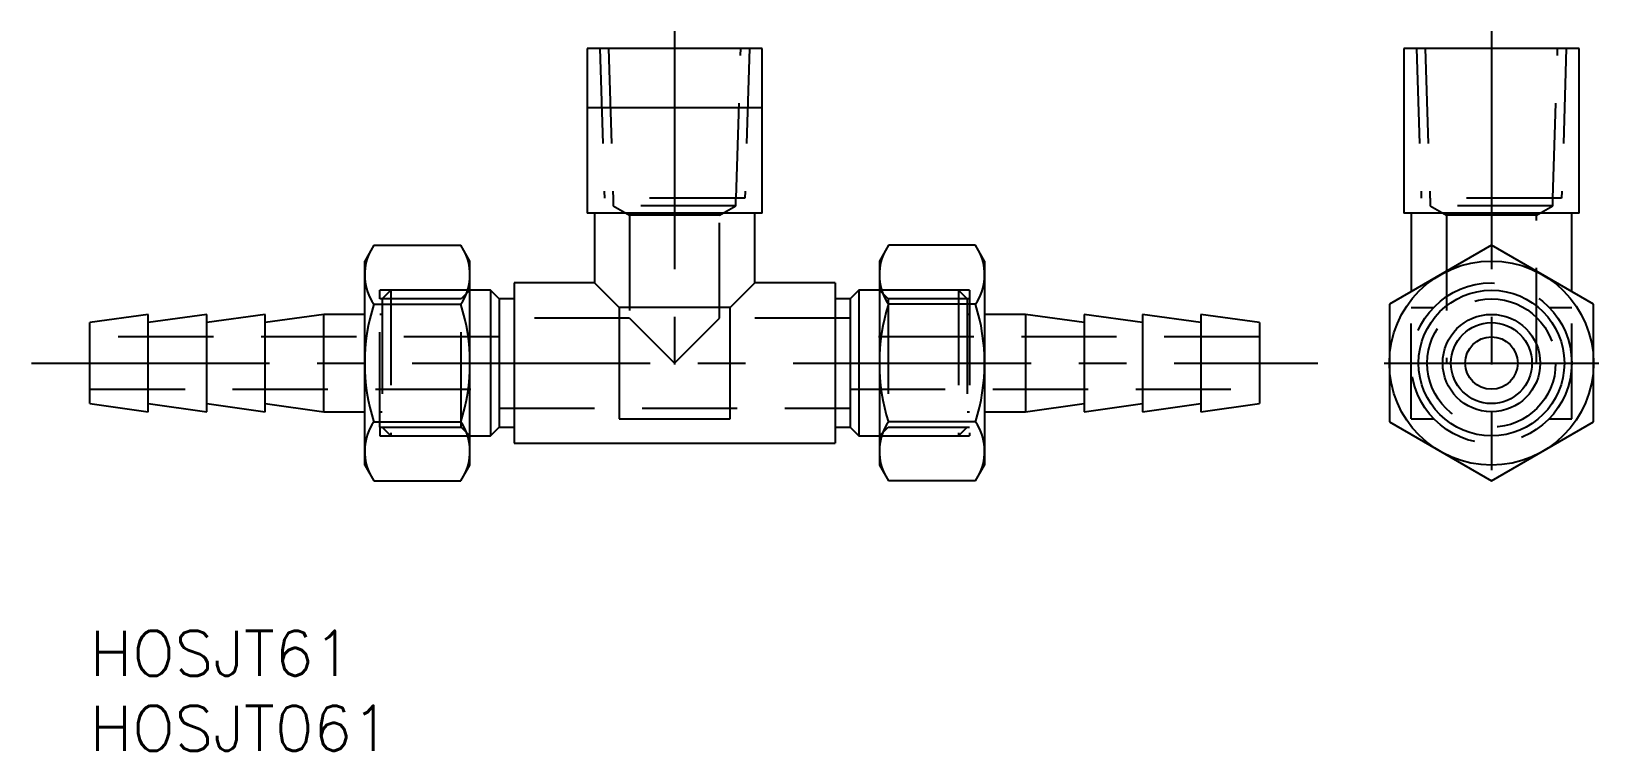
# Model space of a CAD drawing. Extents: x -4 to 101, y -8 to 40.
import ezdxf

# ---------------------------------------------------------------- set-up
doc = ezdxf.new("R2010")
doc.units = 0
doc.header["$LTSCALE"] = 0.5
doc.linetypes.add('CENTER', pattern=[50.8, 31.75, -6.35, 6.35, -6.35])
doc.linetypes.add('DASHED', pattern=[19.05, 12.7, -6.35])
for name, color, linetype in [('MSM_CENTER', 1, 'CENTER'), ('MSM_CONTINUOUS', 7, 'CONTINUOUS'), ('MSM_DASHED', 4, 'DASHED'), ('MSM_PART_NUMBER', 7, 'CONTINUOUS')]:
    doc.layers.add(name, color=color, linetype=linetype)
doc.styles.get("Standard").update_dxf_attribs({"font": 'txt.shx', "height": 3, "bigfont": 'bigfont.shx'})

msp = doc.modelspace()

# ---------------------------------------------------------------- linework, layer by layer
at = {"layer": 'MSM_CENTER'}
for p, q in [((39, 40), (39, 15.08)), ((93.47, 40), (93.47, 10.71)), ((-3.9, 17.86), (81.9, 17.86)), ((86.32, 17.86), (100.62, 17.86))]:
    msp.add_line(p, q, dxfattribs=at)
at = {"layer": 'MSM_CONTINUOUS'}
for p, q in [((33.16, 38.86), (33.16, 27.86)), ((44.84, 38.86), (33.16, 38.86)), ((44.84, 27.86), (44.84, 38.86)), ((99.31, 38.86), (87.63, 38.86)), ((87.63, 38.86), (87.63, 27.86)), ((99.31, 27.86), (99.31, 38.86)), ((44.84, 34.89), (33.16, 34.89)), ((44.84, 27.86), (33.16, 27.86)), ((33.65, 27.86), (33.65, 23.21)), ((44.35, 23.21), (44.35, 27.86)), ((99.31, 27.86), (87.63, 27.86)), ((88.12, 27.86), (88.12, 22.64)), ((98.82, 22.64), (98.82, 27.86)), ((18.94, 25.73), (18.33, 24.67)), ((18.94, 25.73), (24.74, 25.73)), ((25.35, 24.67), (24.74, 25.73)), ((53.26, 25.73), (52.65, 24.67)), ((59.06, 25.73), (53.26, 25.73)), ((59.67, 24.67), (59.06, 25.73)), ((93.47, 25.73), (86.66, 21.79)), ((100.28, 21.79), (93.47, 25.73)), ((18.33, 11.05), (18.33, 24.67)), ((25.35, 11.05), (25.35, 24.67)), ((52.65, 24.67), (52.65, 11.05)), ((59.67, 24.67), (59.67, 11.05)), ((33.65, 23.21), (28.3, 23.21)), ((28.3, 23.21), (28.3, 12.51)), ((33.65, 23.21), (35.29, 21.57)), ((42.71, 21.57), (44.35, 23.21)), ((49.7, 23.21), (44.35, 23.21)), ((49.7, 23.21), (49.7, 12.51)), ((26.72, 22.73), (25.35, 22.73)), ((27.3, 22.15), (26.72, 22.73)), ((26.72, 22.73), (26.72, 13)), ((27.3, 22.15), (27.3, 13.58)), ((28.3, 22.14), (27.3, 22.14)), ((50.7, 22.14), (49.7, 22.14)), ((51.28, 22.73), (50.7, 22.15)), ((50.7, 22.15), (50.7, 13.58)), ((52.65, 22.73), (51.28, 22.73)), ((51.28, 22.73), (51.28, 13)), ((3.9, 21.11), (0, 20.56)), ((7.8, 21.11), (3.9, 20.56)), ((3.9, 14.61), (3.9, 21.11)), ((11.7, 21.11), (7.8, 20.56)), ((7.8, 14.61), (7.8, 21.11)), ((11.7, 14.61), (11.7, 21.11)), ((15.6, 21.11), (11.7, 20.56)), ((18.33, 21.11), (15.6, 21.11)), ((15.6, 14.61), (15.6, 21.11)), ((18.94, 21.79), (24.74, 21.79)), ((35.29, 21.57), (35.29, 14.15)), ((42.71, 21.57), (35.29, 21.57)), ((42.71, 14.15), (42.71, 21.57)), ((59.06, 21.79), (53.26, 21.79)), ((62.4, 21.11), (59.67, 21.11)), ((66.3, 20.56), (62.4, 21.11)), ((62.4, 21.11), (62.4, 14.61)), ((70.2, 20.56), (66.3, 21.11)), ((66.3, 21.11), (66.3, 14.61)), ((74.1, 20.56), (70.2, 21.11)), ((70.2, 21.11), (70.2, 14.61)), ((78, 20.56), (74.1, 21.11)), ((74.1, 21.11), (74.1, 14.61)), ((86.66, 21.79), (86.66, 13.93)), ((100.28, 13.93), (100.28, 21.79)), ((0, 15.16), (0, 20.56)), ((78, 20.56), (78, 15.16)), ((0, 15.16), (3.9, 14.61)), ((3.9, 15.16), (7.8, 14.61)), ((7.8, 15.16), (11.7, 14.61)), ((11.7, 15.16), (15.6, 14.61)), ((62.4, 14.61), (66.3, 15.16)), ((66.3, 14.61), (70.2, 15.16)), ((70.2, 14.61), (74.1, 15.16)), ((74.1, 14.61), (78, 15.16)), ((15.6, 14.61), (18.33, 14.61)), ((18.94, 13.93), (24.74, 13.93)), ((35.29, 14.15), (42.71, 14.15)), ((59.06, 13.93), (53.26, 13.93)), ((59.67, 14.61), (62.4, 14.61)), ((86.66, 13.93), (93.47, 10)), ((93.47, 10), (100.28, 13.93)), ((25.35, 13), (26.72, 13)), ((26.72, 13), (27.3, 13.58)), ((27.3, 13.58), (28.3, 13.58)), ((49.7, 13.58), (50.7, 13.58)), ((50.7, 13.58), (51.28, 13)), ((51.28, 13), (52.65, 13)), ((28.3, 12.51), (49.7, 12.51)), ((18.33, 11.05), (18.94, 10)), ((24.74, 10), (25.35, 11.05)), ((52.65, 11.05), (53.26, 10)), ((59.06, 10), (59.67, 11.05)), ((18.94, 10), (24.74, 10)), ((59.06, 10), (53.26, 10))]:
    msp.add_line(p, q, dxfattribs=at)
for radius in [6.81, 4.86, 3.25, 2.7, 1.75]:
    msp.add_circle((93.47, 17.86), radius, dxfattribs=at)
for centre, radius, start, end in [((21.81, 23.76), 3.48, 154.3842, 214.3842), ((21.87, 23.76), 3.48, 325.6158, 25.6158), ((56.13, 23.76), 3.48, 154.3842, 214.3842), ((56.19, 23.76), 3.48, 325.6158, 25.6158), ((31.34, 17.86), 13.01, 162.412, 197.588), ((12.34, 17.86), 13.01, 342.412, 17.588), ((65.66, 17.86), 13.01, 162.412, 197.588), ((46.66, 17.86), 13.01, 342.412, 17.588), ((21.81, 11.97), 3.48, 145.6158, 205.6158), ((21.87, 11.97), 3.48, 334.3842, 34.3842), ((56.13, 11.97), 3.48, 145.6158, 205.6158), ((56.19, 11.97), 3.48, 334.3842, 34.3842)]:
    msp.add_arc(centre, radius, start, end, dxfattribs=at)
at = {"layer": 'MSM_DASHED'}
for p, q in [((34.01, 38.86), (34.32, 28.86)), ((34.59, 38.86), (34.9, 28.86)), ((43.1, 28.86), (43.41, 38.86)), ((43.99, 38.86), (43.68, 28.86)), ((88.48, 38.86), (88.79, 28.86)), ((89.06, 38.86), (89.37, 28.86)), ((97.56, 28.86), (97.88, 38.86)), ((98.46, 38.86), (98.15, 28.86)), ((43.68, 28.86), (34.32, 28.86)), ((34.91, 28.86), (34.91, 28.36)), ((34.91, 28.36), (36, 27.73)), ((43.09, 28.36), (34.91, 28.36)), ((42, 27.73), (43.09, 28.36)), ((43.09, 28.36), (43.09, 28.86)), ((98.15, 28.86), (88.79, 28.86)), ((89.38, 28.86), (89.38, 28.36)), ((89.38, 28.36), (90.47, 27.73)), ((97.56, 28.36), (89.38, 28.36)), ((96.47, 27.73), (97.56, 28.36)), ((97.56, 28.36), (97.56, 28.86)), ((36, 27.73), (36, 20.86)), ((42, 27.73), (36, 27.73)), ((42, 20.86), (42, 27.73)), ((90.47, 27.73), (90.47, 17.86)), ((96.47, 27.73), (90.47, 27.73)), ((96.47, 17.86), (96.47, 27.73)), ((25.35, 22.73), (19.33, 22.73)), ((19.33, 13.58), (19.33, 22.73)), ((19.33, 22.15), (19.33, 22.73)), ((24.77, 22.15), (19.33, 22.15)), ((20.08, 22.73), (19.5, 22.15)), ((19.5, 22.15), (19.5, 13.58)), ((20.08, 22.73), (20.08, 13)), ((25.35, 22.73), (24.77, 22.15)), ((24.77, 13.58), (24.77, 22.15)), ((58.67, 22.73), (52.65, 22.73)), ((53.23, 22.15), (52.65, 22.73)), ((58.67, 22.15), (53.23, 22.15)), ((53.23, 22.15), (53.23, 13.58)), ((58.5, 22.15), (57.92, 22.73)), ((57.92, 22.73), (57.92, 13)), ((58.5, 22.15), (58.5, 13.58)), ((58.67, 22.73), (58.67, 13)), ((88.12, 14.15), (88.12, 22.64)), ((98.82, 14.15), (98.82, 22.64)), ((19.5, 21.11), (19.33, 21.11)), ((58.67, 21.11), (58.5, 21.11)), ((88.12, 21.57), (89.61, 21.57)), ((97.32, 21.57), (98.82, 21.57)), ((36, 20.86), (27.3, 20.86)), ((36, 20.86), (39, 17.86)), ((39, 17.86), (42, 20.86)), ((50.7, 20.86), (42, 20.86)), ((27.3, 19.61), (0, 19.61)), ((78, 19.61), (50.7, 19.61)), ((0, 16.11), (27.3, 16.11)), ((50.7, 16.11), (78, 16.11)), ((27.3, 14.86), (50.7, 14.86)), ((19.33, 14.61), (19.5, 14.61)), ((58.5, 14.61), (58.67, 14.61)), ((88.12, 14.15), (89.61, 14.15)), ((97.32, 14.15), (98.82, 14.15)), ((19.33, 13.58), (24.77, 13.58)), ((19.33, 13.58), (19.33, 13)), ((19.33, 13), (25.35, 13)), ((19.5, 13.58), (20.08, 13)), ((24.77, 13.58), (25.35, 13)), ((52.65, 13), (53.23, 13.58)), ((52.65, 13), (58.67, 13)), ((53.23, 13.58), (58.67, 13.58)), ((57.92, 13), (58.5, 13.58))]:
    msp.add_line(p, q, dxfattribs=at)
for radius in [5.35, 4.28]:
    msp.add_circle((93.47, 17.86), radius, dxfattribs=at)

# ---------------------------------------------------------------- texts
at = {"layer": 'MSM_PART_NUMBER'}
for s, p in [('HOSJT61', (0, -3)), ('HOSJT061', (0, -8))]:
    msp.add_text(s, height=3, dxfattribs=at).set_placement(p)

doc.saveas('drawing.dxf')
